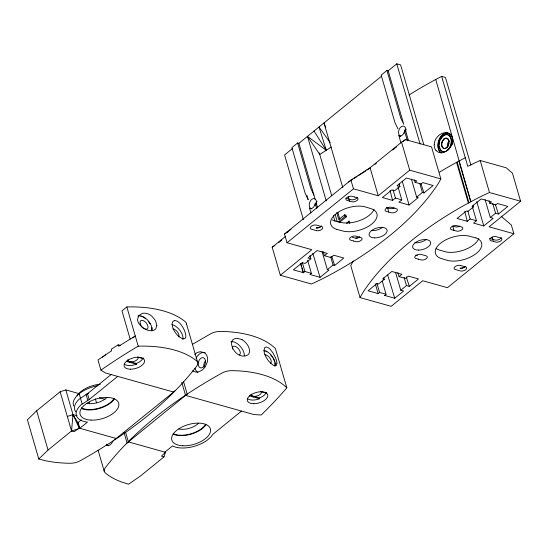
<?xml version="1.0" encoding="UTF-8"?>
<svg xmlns="http://www.w3.org/2000/svg" width="548" height="548" viewBox="0 0 548 548"><rect width="100%" height="100%" fill="white"/><g stroke="black" fill="none" stroke-linecap="round" stroke-linejoin="round"><path stroke-width="0.82" d="M434.249 144.24C434.53 136.863 443.38 129.451 450.264 134.26C452.895 136.712 452.963 140.61 452.21 143.877A10.57 7.008 -74.3 0 1 451.901 145.165M442.729 147.549C440.88 145.056 444.147 149.72 441.955 146.59C441.161 144.631 441.483 142.309 442.599 140.521C444.38 137.856 447.668 137.425 448.175 139.48M441.798 144.336L441.585 143.624L442.209 146.665M448.374 144.857L448.627 144.932C447.038 148.323 449.511 140.946 448.894 140.562C449.333 141.514 448.271 145.234 448.983 143.658M452.388 138.117L452.778 141.37L452.401 142.576C451.244 149.344 442.092 156.372 436.112 150.659M38.792 459.025L48.06 450.045L71.535 430.981L73 414.61L65.822 389.909L60.136 391.752L36.661 410.815L27.4 419.789L38.792 459.025L45.258 460.663A105.874 54.204 -16.2 0 0 69.493 463.259L70.918 463.252A10.768 5.514 -16.2 0 0 80.227 460.752C124.006 436.215 165.743 406.184 196.705 366.167A10.768 5.514 -16.2 0 0 196.739 361.07L196.068 360.474A105.867 54.197 -16.2 0 0 138.219 346.172A429.392 219.844 -16.2 0 0 101.928 369.414L100.928 370.126L97.969 359.954L111.676 350.713L111.251 349.261L118.183 344.822L120.587 345.5M317.655 207.945L316.463 203.849L315.162 203.733A5.281 3.5 -74.4 0 1 309.606 208.247L310.901 213.069M316.429 204.089L316.525 203.438A5.281 3.5 -74.4 0 0 315.306 199.239L314.942 198.965A5.281 3.5 -74.4 0 0 309.387 203.479L309.284 204.13A5.281 3.5 -74.4 0 0 310.511 208.329L310.874 208.603A5.281 3.5 -74.4 0 0 311.696 208.918M408.363 140.199L405.78 131.308L404.472 131.191A5.281 3.5 -74.4 0 1 398.917 135.705L400.889 142.959M405.746 131.547L405.842 130.897A5.281 3.5 -74.4 0 0 404.623 126.698L404.253 126.424A5.281 3.5 -74.4 0 0 398.697 130.938L398.601 131.582A5.281 3.5 -74.4 0 0 399.821 135.788L400.184 136.062A5.281 3.5 -74.4 0 0 400.581 136.26M441.839 143.692L442.551 141.165L443.983 139.171M404.691 130.54L404.91 129.705M260.93 391.601L266.492 393.163L266.677 392.539M128.39 441.894L185.553 395.389L253.895 414.541L261.129 415L261.944 414.24A429.42 219.864 -16.2 0 0 286.823 387.799A105.867 54.204 -16.2 0 0 232.462 370.667L231.044 370.674A10.761 5.514 -16.2 0 0 221.728 373.174C177.86 397.595 136.308 427.844 105.257 467.759A10.775 5.514 -16.2 0 0 105.216 472.856L105.894 473.451A105.88 54.211 -16.2 0 0 122.457 482.288L128.602 484.179L140.528 475.952L164.003 456.881L165.4 452.271L128.39 441.894L125.581 432.221M442.291 141.768L442.085 142.398M445.346 148.289L445.599 148.357C443.839 148.645 448.257 147.583 448.065 146.104M347.542 223.077L349.069 221.097L349.761 223.474M447.723 146.631L447.346 147.111M447.093 147.035L446.942 147.528M165.4 452.271L161.461 456.169L164.003 456.881M307.586 260.204L311.394 273.342L304.921 271.527L303.215 272.931M392.642 150.042L396.54 146.864M381.757 76.028L298.886 143.336L297.619 142.98L291.892 147.631L305.12 193.17L308.202 199.753L307.003 195.643M423.762 144.624L400.602 64.883L396.786 63.821L388.203 70.795L386.929 70.439L381.148 75.138L395.005 122.738L397.964 128.903M292.502 148.522L284.576 154.961L303.366 219.618M186.402 324.601A10.768 5.514 -16.2 0 0 185.676 322.169L184.669 321.244A105.867 54.197 -16.2 0 0 126.828 306.942L121.964 310.887L130.171 339.144M102.51 357.221L105.661 354.652M148.433 321.628A10.576 5.781 50.9 0 1 149.912 323.8L150.2 323.56L150.803 324.69A10.576 5.781 50.9 0 1 151.926 328.005L152.063 329.026A10.576 5.781 50.9 0 1 151.947 330.862M132.835 337.979L135.267 335.999L118.601 346.274L118.183 344.822M151.638 328.238L151.926 328.005L151.638 328.238A10.576 5.781 50.9 0 1 151.775 330.225M75.727 411.719A23.954 12.261 -16.2 0 1 79.481 398.93L87.488 393.724L111.367 374.339M280.329 275.267L311.826 249.689L287.042 242.764L284.508 234.044L350.919 180.107L370.078 167.722L401.574 142.144L405.493 139.589L431.536 146.871L440.845 178.901A143.61 73.521 -16.2 0 1 436.05 186.936L431.79 192.889A271.37 138.939 -16.2 0 1 323.841 278.083A160.804 82.31 -16.2 0 1 311.456 283.994L280.329 275.267L272.192 247.23L285.309 236.578M278.665 242.606L281.857 240.01M375.024 164.359L376.318 163.304M402.944 141.665L405.493 139.589M60.136 391.752L71.535 430.981L79.809 428.296L87.447 422.09L86.105 421.933A23.954 12.261 -16.2 0 1 81.166 404.746L89.173 399.54L117.697 376.387M287.042 242.764L353.453 188.827L378.223 195.759L409.712 170.181L440.845 178.901M67.315 416.453L73 414.61L77.617 422.344L78.124 422.481L81.31 419.898M339.452 222.44L346.425 216.775L345.959 215.165L344.685 214.809L338.767 219.618L336.753 212.679M338.178 222.084L345.151 216.419L346.425 216.775M445.319 138.343L443.729 139.103M346.528 223.166L349.069 221.097M446.682 147.453L446.51 147.878M309.901 255.519L310.853 258.807L305.126 263.451L302.27 262.65L293.392 269.863L303.503 272.699L300.879 263.663M399.211 183.991L399.93 186.457L394.656 190.731L391.799 189.93L382.408 197.561L392.574 200.404L395.437 198.075L401.787 199.856L398.012 186.875M323.21 251.676L324.389 255.717L327.252 253.395L317.155 250.559L307.997 258.005L310.853 258.807M414.377 179.854L415.089 182.32L416.809 180.929L406.458 178.031L397.067 185.656L399.93 186.457M415.089 182.32L421.063 183.991L422.775 182.594L433.132 185.498L423.967 192.937L422.385 192.492L416.658 197.143L411.397 179.08M311.394 273.342L309.963 274.507L320.059 277.336L328.93 270.13L327.348 269.685L322.101 251.635M401.787 199.856L398.923 202.185L409.082 205.027L418.247 197.588L416.658 197.143M114.738 439.64L173.641 392.053L105.291 372.914L100.928 370.126M173.415 391.991L174.86 390.82M327.348 269.685L333.068 265.033L334.657 265.479L343.815 258.04L333.725 255.21L330.862 257.533L324.389 255.717M128.533 441.941L127.102 443.106L124.019 432.482M185.779 395.45L187.224 394.279L183.525 381.531M164.893 452.127L172.531 445.928L173.476 446.408A23.954 12.261 -16.2 0 0 207.363 440.092L210.987 436.852L212.987 434.221L241.497 411.069M383.771 277.726L384.251 279.37L378.524 284.015L376.935 283.576L368.057 290.783L378.161 293.605L379.593 292.447L386.066 294.255L382.244 281.117M473.102 205.192L473.575 206.829L467.855 211.48L466.266 211.035L457.101 218.474L467.259 221.324L470.122 218.995L476.472 220.776L472.712 207.822M397.882 272.575L399.06 276.637L401.924 274.308L391.82 271.486L382.662 278.925L384.251 279.37M489.069 200.774L489.789 203.24L491.501 201.849L481.151 198.945L471.992 206.384L473.575 206.829M476.472 220.776L473.609 223.105L483.768 225.947L493.159 218.323L490.302 217.522L485.062 199.472M384.333 295.646L386.066 294.255M395.512 272.185L400.752 290.235L406.479 285.59L409.335 286.392L418.501 278.946L408.404 276.124L405.541 278.446L399.06 276.637M490.302 217.522L495.57 213.247L498.427 214.042L507.818 206.418L497.468 203.52L495.755 204.911L489.789 203.24M384.621 295.42L394.731 298.249L403.609 291.036L400.752 290.235M409.027 95.023A271.37 138.945 -16.2 0 1 435.742 79.481L441.64 76.378L467.787 166.407L468.8 165.893A143.597 73.514 -16.2 0 1 480.171 160.496L506.222 167.798L512.455 173.202L520.6 201.239L489.104 226.817L513.873 233.756L511.339 225.036L500.995 216.104M513.873 233.756L447.449 287.693L422.693 280.747L391.197 306.325L360.057 297.605L350.754 265.581L351.117 264.91A160.824 82.364 -16.2 0 1 353.419 260.896M77.617 422.344L79.302 428.152L74.076 431.694L71.535 430.981M330.259 142.692L319.011 126.992L326.307 150.33L307.476 136.363L319.737 154.481L331.287 147.042M272.192 247.23L274.808 245.531M348.631 181.963L352.885 179.217M354.303 178.299L357.132 176.47M358.55 175.552L365.639 170.969M367.057 170.058L369.886 168.222M286.796 232.188L288.214 231.27M289.632 230.352L291.05 229.441M284.508 234.044L288.769 231.29M445.805 148.083L446.25 147.802M192.362 344.37L211.035 333.574A10.761 5.514 -16.2 0 1 218.878 331.471L221.07 331.437A105.867 54.204 -16.2 0 1 275.425 348.569L286.823 387.799M439.469 172.175A271.37 138.945 -16.2 0 1 456.457 162.42L457.738 161.728M458.628 161.249L465.273 157.749M360.057 297.605A160.824 82.364 -16.2 0 1 364.852 289.57A271.37 138.945 -16.2 0 1 468.273 203.103L477.089 198.431A143.597 73.514 -16.2 0 1 489.467 192.519L520.6 201.239M137.993 357.07A5.281 2.706 -16.2 0 1 136.151 360.426A5.281 2.706 -16.2 0 1 130.39 361.796L136.425 363.42A10.576 5.418 -16.2 0 0 143.049 358.036L143.261 358.762L137.726 357.104M136.281 363.468L136.493 364.194L135.39 364.591A10.576 5.418 -16.2 0 1 124.369 364.235M253.272 396.944L253.066 396.218L259.622 397.93A10.576 5.418 -16.2 0 0 266.246 392.553M259.423 398.006L259.636 398.732L258.594 399.108A10.576 5.418 -16.2 0 1 247.566 398.745M446.421 138.144L445.065 138.274M174.264 320.71C182.511 319.128 193.033 346.774 178.854 336.506A10.576 5.028 55 0 1 172.579 327.053A10.576 5.028 55 0 1 174.257 320.703M444.887 148.412L444.387 148.44L445.14 148.481M444.688 148.529L442.763 147.809L443.565 148.296M249.943 395.293L252.162 395.909A5.281 2.706 -16.2 0 1 251.148 394.142M249.409 395.814L259.636 398.732M447.497 138.528L448.189 139.151M448.894 140.562L448.415 139.952L448.641 140.487M448.73 141.048L449.024 141.131A5.281 3.5 -74.3 0 0 447.353 144.562L447.257 145.213A5.281 3.5 -74.3 0 0 447.442 147.659M447.469 146.563L448.367 145.535M441.64 76.378L445.449 77.446L470.869 165.017M449.963 134.178L450.915 134.952M450.737 134.904L451.484 135.781M442.853 140.596L442.551 141.165M398.739 135.568L400.006 135.925M386.34 207.541L390.149 208.61A3.898 1.993 -16.2 0 0 394.156 207.939M493.364 241.394L495.899 242.106A3.891 1.993 -16.2 0 0 500.961 240.771A3.891 1.993 -16.2 0 0 500.94 238.017L495.858 236.592A3.891 1.993 -16.2 0 0 490.803 237.928A3.891 1.993 -16.2 0 0 490.823 240.682L493.364 241.394L492.125 237.133M475.904 237.907L469.766 236.284A21.31 10.912 -16.2 0 0 440.537 243.23A21.31 10.912 -16.2 0 0 442.044 258.786L448.011 260.553A21.488 11.001 -16.2 0 0 476.479 253.299A21.488 11.001 -16.2 0 0 475.904 237.907M309.469 208.144L310.743 208.5M336.465 229.311L342.603 230.934A21.31 10.912 -16.2 0 0 371.825 223.981A21.31 10.912 -16.2 0 0 370.311 208.432L364.345 206.658A21.488 11.001 -16.2 0 0 335.883 213.919A21.488 11.001 -16.2 0 0 336.465 229.304M352.35 237.318L354.768 237.996M415.768 255.087L417.384 255.539M126.999 360.906L129.383 361.57L129.595 362.297M126.41 361.406L136.493 364.194M99.4 397.738L104.935 399.286M65.822 389.909L79.344 393.69M73.103 416.316L73 414.61L77.008 415.733M116.169 438.482L79.809 428.296L78.124 422.481M242.12 339.719C223.022 332.437 233.106 360.379 246.703 355.515A10.576 6.466 46.4 0 0 249.203 348.514A10.576 6.466 46.4 0 0 242.12 339.712M106.107 444.921L108.175 445.503A11.042 5.85 -84.4 0 0 112.285 442.325L112.84 441.318A10.59 5.946 -82.3 0 0 113.402 440.25M449.908 134.137L449.23 133.63A10.57 7.008 -74.3 0 0 439.078 139.493A10.57 7.008 -74.3 0 0 441.092 152.906M447.935 139.082L448.456 139.966M314.018 131.047L326.307 150.33M451.394 135.753L452.21 137.486M498.427 214.042L495.358 204.466M423.967 192.937L421.083 183.998M409.335 286.392L406.267 276.809M334.657 265.479L331.773 256.539M320.059 277.336L312.792 253.272M394.731 298.249L387.689 274.993M313.922 195.102L310.846 188.526L297.619 142.98M73 414.61L79.302 428.152M325.807 127.732L324.005 122.937L342.76 187.505M492.714 203.397L495.57 213.247M480.171 160.496L489.467 192.519M476.781 201.664L483.768 225.947M470.896 201.685L435.742 79.481M458.916 161.098L470.725 201.78M457.135 162.05L468.951 202.739M456.559 162.366L468.376 203.048M467.766 210.884L470.122 218.995M464.759 211.494L467.259 221.324M453.991 230.366L452.771 226.153L455.313 226.858A3.877 1.987 -16.2 0 0 459.909 226.084M396.786 63.821L420.104 144.028M388.203 70.795L403.718 124.225L400.766 118.06L386.929 70.439M404.506 130.951L407.37 140.802M419.761 183.464L422.385 192.492M401.574 142.144L409.712 170.181M402.198 181.107L409.082 205.027M393.08 189.978L395.437 198.075M390.073 190.588L392.574 200.404M387.607 207.898L388.833 212.11M404.095 277.384L406.479 285.59M370.078 167.722L378.223 195.759M350.919 180.107L353.453 188.827M376.962 283.412L379.593 292.447M375.291 283.754L378.161 293.605M348.22 196.828L349.46 201.089M344.685 214.809L345.151 216.419M337.794 212.268L339.815 219.207M319.279 152.878L331.739 195.78M335.164 214.398L337.308 221.782M333.348 215.686L335.013 221.413M307.476 136.363L326.231 200.931M298.886 143.336L315.073 199.061M315.196 203.493L316.628 208.418M330.684 256.827L333.068 265.033M302.297 262.499L304.921 271.527M300.592 263.896L301.311 266.362M301.784 267.999L302.982 272.109M266.287 392.437L266.492 393.163M252.827 396.149L253.032 396.875M252.347 395.985L252.56 396.711M186.32 323.306L197.712 362.536M181.813 382.497L185.553 395.389M126.828 306.942L138.219 346.172M130.164 361.755L130.369 362.481M129.623 361.639L129.835 362.365M95.345 398.8L96.503 402.78M87.488 393.724L89.173 399.54M89.146 402.294L89.605 403.89M87.769 400.266L86.084 394.45A23.954 12.261 -16.2 0 1 88.687 393.211M98.078 450.141L104.25 471.39M79.193 393.779L82.145 403.951M36.661 410.815L48.06 450.045M464.937 266.595A3.891 1.993 -16.2 0 1 460.169 268.246L459.978 268.246A3.87 1.98 -16.2 0 0 465.19 266.643M489.611 238.277A3.891 1.993 -16.2 0 0 490.227 238.647L495.31 240.072A3.891 1.993 -16.2 0 0 501.269 237.592M426.289 239.442A9.337 4.781 -16.2 0 1 414.857 242.75M441.387 152.988A10.57 7.008 -74.3 0 1 439.64 138.98A10.57 7.008 -74.3 0 1 450.264 134.26M436.112 150.659A10.35 7.905 -61.4 0 1 434.249 144.24M478.76 238.579A21.488 11.001 -16.2 0 1 445.483 251.833L439.517 250.073A21.31 10.912 -16.2 0 1 436.126 248.648M440.489 139.74A8.809 5.836 -74.3 0 1 450.168 136.493A8.809 5.836 -74.3 0 1 447.88 150.173M444.757 151.789A8.809 5.836 -74.3 0 1 439.386 146.337M439.345 144.151A8.809 5.836 -74.3 0 1 439.722 141.898M315.079 205.075A5.281 3.5 -74.4 0 1 317.128 201.205M321.539 226.064A3.87 1.98 -16.2 0 1 316.073 227.941L316.271 227.941A3.891 1.993 -16.2 0 0 321.272 226.029M357.248 197.54A3.891 1.993 -16.2 0 1 351.405 199.767L346.329 198.342A3.891 1.993 -16.2 0 1 345.918 198.136M359.707 237.003A3.87 1.98 -16.2 0 1 355.536 238.127L355.392 238.092A3.891 1.993 -16.2 0 0 359.392 237.037M374.065 209.315A21.31 10.912 -16.2 0 1 340.068 222.221L333.931 220.591A21.488 11.001 -16.2 0 1 332.225 219.871M404.273 133.171A5.281 3.5 -74.4 0 1 406.006 129.068M382.723 227.242A9.337 4.781 -16.2 0 1 371.291 230.55M129.383 361.57A5.281 2.706 -16.2 0 1 127.951 359.632M171.962 324.601A10.576 5.781 50.9 0 1 180.052 330.574A10.576 5.781 50.9 0 1 182.874 339.52M173.01 328.964A5.281 2.891 50.9 0 1 177.511 332.013A5.281 2.891 50.9 0 1 178.799 336.869M137.815 316.278A10.576 5.781 50.9 0 1 150.2 323.56M143.48 358.029A10.576 5.418 -16.2 0 1 143.261 358.762M114.251 399.184A20.084 10.282 -16.2 0 1 81.673 408.616M98.161 385.641A23.961 12.268 -16.2 0 0 80.179 392.985L78.213 394.574A23.961 12.268 -16.2 0 0 73.679 406M77.028 395.779A20.447 10.467 -16.2 0 1 100.332 384.23M106.826 397.588A14.09 7.213 -16.2 0 1 87.091 403.301M114.073 398.471A19.379 9.919 -16.2 0 1 99.181 408.137A19.379 9.919 -16.2 0 1 81.447 407.918M140.74 316.182A10.576 5.781 50.9 0 1 141.699 316.449M142.686 316.854A10.576 5.781 50.9 0 1 145.7 318.806M204.034 367.133A5.281 3.5 -74.4 0 1 205.582 360.584M264.862 354.823A5.281 2.884 50.9 0 1 270.15 358.413A5.281 2.884 50.9 0 1 270.356 363.557M108.703 445.819A10.576 7.014 -74.4 0 1 106.524 444.181M230.79 341.829A10.576 5.781 50.9 0 1 239.702 345.733A10.576 5.781 50.9 0 1 244.353 355.837M205.945 424.878A20.084 10.282 -16.2 0 1 173.38 434.304M198.527 423.282A14.09 7.213 -16.2 0 1 178.799 428.988M205.767 424.166A19.379 9.919 -16.2 0 1 190.875 433.831A19.379 9.919 -16.2 0 1 173.154 433.605M263.944 350.699A10.576 5.781 50.9 0 1 264.896 350.967M265.89 351.371A10.576 5.781 50.9 0 1 266.897 351.898M270.774 355.125A10.576 5.781 50.9 0 1 272.411 357.207M273.11 358.317A10.576 5.781 50.9 0 1 274.575 361.68M274.836 362.755A10.576 5.781 50.9 0 1 274.973 364.742M264.232 350.46A10.576 5.781 50.9 0 1 272.705 356.974A10.576 5.781 50.9 0 1 274.904 366.16M232.386 349.028A5.281 2.884 50.9 0 1 237.298 347.528A5.281 2.884 50.9 0 1 239.435 354.885M197.807 372.421A10.576 7.014 -74.4 0 1 194.999 368.359M196.054 358.399A10.576 7.014 -74.4 0 1 205.158 352.727M261.197 391.587A5.281 2.706 -16.2 0 1 259.088 395.094A5.281 2.706 -16.2 0 1 253.06 396.218M192.636 370.667A10.59 7.891 -64.4 0 0 198.486 371.811L199.602 371.414A11.042 8.446 -61.1 0 0 205.445 366.516L207.439 361.612A10.378 7.939 -61.1 0 0 205 353.2L201.164 351.775A11.042 8.446 -61.1 0 0 194.622 354.275M276.918 363.16L276.35 365.523L274.986 365.845A11.193 4.178 59.9 0 1 272.116 364.379L271.308 363.687A10.755 4.576 57.5 0 1 267.924 360.057C265.691 356.659 262.924 352.296 264.458 348.11A10.755 4.576 57.5 0 1 266.486 347.09L267.136 347.233A11.193 4.178 59.9 0 1 270.171 349.24L273.164 353.186L275.569 357.926A10.097 3.226 62.2 0 1 276.829 362.269L276.918 363.16M156.838 325.526L155.844 328.663A10.755 7.001 43 0 1 152.817 330.492L151.775 330.663A11.193 7.706 39.4 0 1 147.076 330.012L142.309 327.505L138.85 323.615A10.104 7.288 35.4 0 1 137.589 319.279L138.843 315.559L142.254 313.408A11.193 7.706 39.4 0 1 146.796 313.524L147.994 313.894A10.755 7.001 43 0 1 152.378 316.71L155.577 320.792L156.838 325.526M418.556 259.204L416.021 258.492A3.87 1.98 -16.2 0 1 415.72 255.69A3.87 1.98 -16.2 0 1 420.987 254.388L426.07 255.813A3.87 1.98 -16.2 0 1 426.337 258.635A3.87 1.98 -16.2 0 1 421.042 259.896L418.556 259.204M353.405 240.956L350.809 240.223A3.87 1.98 -16.2 0 1 350.535 237.4A3.87 1.98 -16.2 0 1 355.837 236.14L360.913 237.565A3.87 1.98 -16.2 0 1 361.098 240.394A3.87 1.98 -16.2 0 1 355.823 241.634L353.405 240.956M460.361 265.424L460.176 265.376A3.87 1.98 -16.2 0 0 454.984 266.753A3.87 1.98 -16.2 0 0 455.326 269.506L460.409 270.924A3.87 1.98 -16.2 0 0 465.704 269.664A3.87 1.98 -16.2 0 0 465.437 266.842L460.361 265.424M316.511 230.626L311.428 229.201A3.87 1.98 -16.2 0 1 311.168 226.379A3.87 1.98 -16.2 0 1 316.456 225.112L321.71 226.591A3.87 1.98 -16.2 0 1 321.724 229.42A3.87 1.98 -16.2 0 1 316.511 230.626M354.494 196.992L351.953 196.28A3.891 1.993 -16.2 0 0 346.898 197.616A3.891 1.993 -16.2 0 0 346.918 200.376L351.994 201.801A3.891 1.993 -16.2 0 0 357.056 200.465A3.891 1.993 -16.2 0 0 357.036 197.705L354.494 196.992M393.868 208.021L391.327 207.308A3.877 1.987 -16.2 0 0 386.018 208.569A3.877 1.987 -16.2 0 0 386.292 211.398L391.375 212.823A3.898 1.993 -16.2 0 0 396.43 211.487A3.898 1.993 -16.2 0 0 396.41 208.733L393.868 208.021M459.032 226.269L456.491 225.557A3.898 1.993 -16.2 0 0 451.429 226.893A3.898 1.993 -16.2 0 0 451.449 229.653L456.532 231.078A3.877 1.987 -16.2 0 0 461.848 229.811A3.877 1.987 -16.2 0 0 461.574 226.982L459.032 226.269M418.323 250.1A9.337 4.781 -16.2 0 0 430.632 242.23A9.337 4.781 -16.2 0 0 416.042 242.141A9.337 4.781 -16.2 0 0 418.323 250.1M447.627 150.104A8.809 5.836 -74.3 0 0 448.764 135.253A8.809 5.836 -74.3 0 0 439.092 144.076A8.809 5.836 -74.3 0 0 447.627 150.104M374.757 237.894A9.337 4.781 -16.2 0 0 387.066 230.023A9.337 4.781 -16.2 0 0 372.476 229.941A9.337 4.781 -16.2 0 0 374.757 237.894M130.534 369.194A10.576 5.418 -16.2 0 0 144.48 360.269A10.576 5.418 -16.2 0 0 127.944 360.173A10.576 5.418 -16.2 0 0 130.534 369.194M140.288 323.909A5.281 2.891 50.9 0 0 147.152 329.04A5.281 2.891 50.9 0 0 144.686 321.423A5.281 2.891 50.9 0 0 140.288 323.909M91.084 420.097A20.084 10.282 -16.2 0 0 118.827 403.821A20.084 10.282 -16.2 0 0 88.276 402.403A20.084 10.282 -16.2 0 0 91.084 420.097M253.731 403.705A10.576 5.418 -16.2 0 0 267.684 394.786A10.576 5.418 -16.2 0 0 251.148 394.69A10.576 5.418 -16.2 0 0 253.731 403.705M203.897 366.379A5.281 3.5 -74.4 0 0 203.514 357.755A5.281 3.5 -74.4 0 0 198.225 364.18A5.281 3.5 -74.4 0 0 203.897 366.379M182.785 445.784A20.084 10.282 -16.2 0 0 210.528 429.509A20.084 10.282 -16.2 0 0 179.991 428.091A20.084 10.282 -16.2 0 0 182.785 445.784"/></g></svg>
